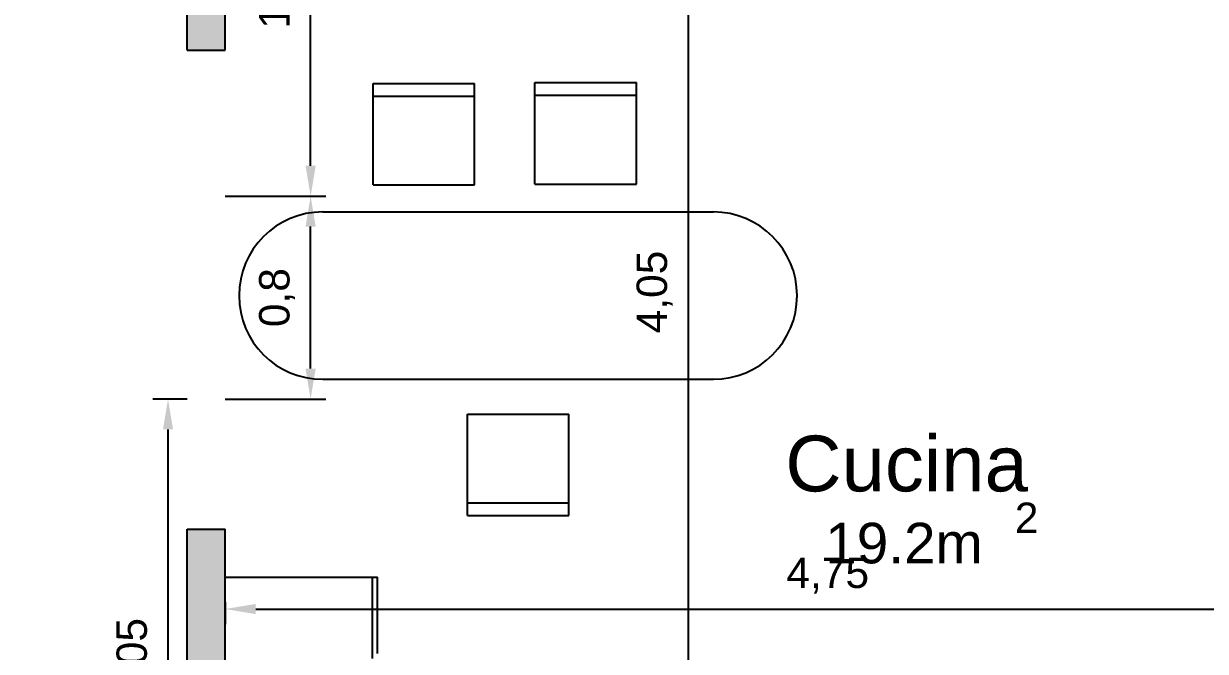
# Model space of a CAD drawing. Header units: millimetres. Extents: x 2491 to 2548.8, y 1338.3 to 1412.1.
# Drawn here: x 2517.858 to 2522.516, y 1398.03 to 1400.506 of the extents above; entities that cross this region are included whole.
import ezdxf

# ---------------------------------------------------------------- set-up
doc = ezdxf.new("R2010")
doc.units = ezdxf.units.MM
doc.header["$PDMODE"] = 35
for name, color, linetype, lineweight in [('ARREDI attrezzature - furniture', 175, 'Continuous', 9), ('MURATURA sezioni - section wall', 7, 'Continuous', 40), ('MURATURE tratteggi - wall hatch', 252, 'Continuous', 18)]:
    doc.layers.add(name, color=color, linetype=linetype, lineweight=lineweight)
for name, color, linetype in [('QUOTE - dimension', 251, 'Continuous'), ('TESTO superfici - surface txt', 2, 'Continuous'), ('TXT AMBIENTI', 252, 'Continuous')]:
    doc.layers.add(name, color=color, linetype=linetype)
doc.styles.get("Standard").update_dxf_attribs({"font": 'arial.ttf'})
doc.dimstyles.new('ISO-25', dxfattribs={"dimtxt": 0.12, "dimasz": 0.12, "dimexe": 0.06, "dimexo": 0, "dimgap": 0.06, "dimtad": 1, "dimtxsty": 'Standard', "dimcen": 0.12, "dimadec": 0, "dimazin": 0, "dimtfac": 1, "dimtmove": 0, "dimatfit": 3, "dimfxl": 0, "dimarcsym": 0})

# ---------------------------------------------------------------- blocks, each defined once
blk = doc.blocks.new('*D31')
at = {"layer": 'DefPoints', "color": 0}
for p in [(2518.4269, 1399.0252), (2518.5024, 1399.0252), (2518.5024, 1396.9722)]:
    blk.add_point(p, dxfattribs=at)
at = {"layer": 'QUOTE - dimension', "color": 0, "lineweight": -2}
for p, q in [((2518.5024, 1399.0252), (2518.3669, 1399.0252)), ((2518.4269, 1397.0922), (2518.4269, 1398.9052)), ((2518.5024, 1396.9722), (2518.3669, 1396.9722))]:
    blk.add_line(p, q, dxfattribs=at)
at = {"layer": 'QUOTE - dimension', "color": 0}
for points in [[(2518.4069, 1398.9052), (2518.4469, 1398.9052), (2518.4269, 1399.0252)], [(2518.4069, 1397.0922), (2518.4469, 1397.0922), (2518.4269, 1396.9722)]]:
    blk.add_solid(points, dxfattribs=at)
at = {"layer": 'QUOTE - dimension', "color": 0, "insert": (2518.2948, 1397.9987), "char_height": 0.12, "attachment_point": 5, "rotation": 90}
blk.add_mtext('2,05', dxfattribs=at)
blk = doc.blocks.new('*D35')
at = {"layer": 'DefPoints', "color": 0}
for p in [(2518.6524, 1399.8252), (2518.989, 1399.8252), (2518.6524, 1399.0252)]:
    blk.add_point(p, dxfattribs=at)
at = {"layer": 'QUOTE - dimension', "color": 0, "lineweight": -2}
for p, q in [((2518.6524, 1399.8252), (2519.049, 1399.8252)), ((2518.989, 1399.1452), (2518.989, 1399.7052)), ((2518.6524, 1399.0252), (2519.049, 1399.0252))]:
    blk.add_line(p, q, dxfattribs=at)
at = {"layer": 'QUOTE - dimension', "color": 0}
for points in [[(2518.969, 1399.7052), (2519.009, 1399.7052), (2518.989, 1399.8252)], [(2518.969, 1399.1452), (2519.009, 1399.1452), (2518.989, 1399.0252)]]:
    blk.add_solid(points, dxfattribs=at)
at = {"layer": 'QUOTE - dimension', "color": 0, "insert": (2518.8569, 1399.4252), "char_height": 0.12, "attachment_point": 5, "rotation": 90}
blk.add_mtext('0,8', dxfattribs=at)
blk = doc.blocks.new('*D36')
at = {"layer": 'DefPoints', "color": 0}
for p in [(2518.6524, 1401.4722), (2518.989, 1401.4722), (2518.6524, 1399.8252)]:
    blk.add_point(p, dxfattribs=at)
at = {"layer": 'QUOTE - dimension', "color": 0, "lineweight": -2}
for p, q in [((2518.6524, 1401.4722), (2519.049, 1401.4722)), ((2518.989, 1399.9452), (2518.989, 1401.3522)), ((2518.6524, 1399.8252), (2519.049, 1399.8252))]:
    blk.add_line(p, q, dxfattribs=at)
at = {"layer": 'QUOTE - dimension', "color": 0}
for points in [[(2518.969, 1401.3522), (2519.009, 1401.3522), (2518.989, 1401.4722)], [(2518.969, 1399.9452), (2519.009, 1399.9452), (2518.989, 1399.8252)]]:
    blk.add_solid(points, dxfattribs=at)
at = {"layer": 'QUOTE - dimension', "color": 0, "insert": (2518.8569, 1400.6487), "char_height": 0.12, "attachment_point": 5, "rotation": 90}
blk.add_mtext('1,65', dxfattribs=at)
blk = doc.blocks.new('*D80')
at = {"layer": 'DefPoints', "color": 0}
for p in [(2520.4524, 1401.4722), (2520.4524, 1397.4222), (2520.4773, 1397.4222)]:
    blk.add_point(p, dxfattribs=at)
at = {"layer": 'QUOTE - dimension', "color": 0, "lineweight": -2}
for p, q in [((2520.4524, 1401.4722), (2520.5373, 1401.4722)), ((2520.4773, 1401.3522), (2520.4773, 1397.5422)), ((2520.4524, 1397.4222), (2520.5373, 1397.4222))]:
    blk.add_line(p, q, dxfattribs=at)
at = {"layer": 'QUOTE - dimension', "color": 0}
for points in [[(2520.4573, 1401.3522), (2520.4973, 1401.3522), (2520.4773, 1401.4722)], [(2520.4573, 1397.5422), (2520.4973, 1397.5422), (2520.4773, 1397.4222)]]:
    blk.add_solid(points, dxfattribs=at)
at = {"layer": 'QUOTE - dimension', "color": 0, "insert": (2520.3451, 1399.4472), "char_height": 0.12, "attachment_point": 5, "rotation": 90}
blk.add_mtext('4,05', dxfattribs=at)
blk = doc.blocks.new('*D98')
at = {"layer": 'DefPoints', "color": 0}
for p in [(2518.6524, 1398.2237), (2523.4024, 1398.2237), (2523.4024, 1398.1972)]:
    blk.add_point(p, dxfattribs=at)
at = {"layer": 'QUOTE - dimension', "color": 0, "lineweight": -2}
for p, q in [((2518.6524, 1398.2237), (2518.6524, 1398.1372)), ((2523.4024, 1398.2237), (2523.4024, 1398.1372)), ((2518.7724, 1398.1972), (2523.2824, 1398.1972))]:
    blk.add_line(p, q, dxfattribs=at)
at = {"layer": 'QUOTE - dimension', "color": 0}
for points in [[(2518.7724, 1398.2172), (2518.7724, 1398.1772), (2518.6524, 1398.1972)], [(2523.2824, 1398.2172), (2523.2824, 1398.1772), (2523.4024, 1398.1972)]]:
    blk.add_solid(points, dxfattribs=at)
at = {"layer": 'QUOTE - dimension', "color": 0, "insert": (2521.0274, 1398.329), "char_height": 0.12, "attachment_point": 5}
blk.add_mtext('4,75', dxfattribs=at)

msp = doc.modelspace()

# ---------------------------------------------------------------- hatches: boundary and pattern name
at = {"layer": 'MURATURE tratteggi - wall hatch'}
h = msp.add_hatch(color=256, dxfattribs=at)
h.dxf.hatch_style = 1
h.paths.add_polyline_path([(2515.2024, 1401.7722), (2513.7024, 1401.7722), (2513.7024, 1399.9722), (2514.0024, 1399.9722), (2514.0024, 1401.4722), (2515.2024, 1401.4722)])
h.paths.add_polyline_path([(2514.0024, 1398.4722), (2513.7024, 1398.4722), (2513.7024, 1394.8222), (2514.0024, 1394.8222)])
h.paths.add_polyline_path([(2518.8024, 1392.7722), (2519.6524, 1392.7722), (2519.6524, 1393.0722), (2518.6524, 1393.0722), (2518.6524, 1393.3412), (2518.5024, 1393.3412), (2518.5024, 1393.0722), (2518.5024, 1392.0722), (2514.0024, 1392.0722), (2514.0024, 1392.9222), (2513.7024, 1392.9222), (2513.7024, 1391.7722), (2518.8024, 1391.7722)])
h.paths.add_polyline_path([(2521.5024, 1393.0722), (2520.6524, 1393.0722), (2520.6524, 1392.7722), (2521.2024, 1392.7722), (2521.2024, 1392.7222), (2521.5024, 1392.7222)])
h.paths.add_polyline_path([(2521.6524, 1392.0722), (2521.5024, 1392.0722), (2521.5024, 1392.1222), (2521.2024, 1392.1222), (2521.2024, 1391.7722), (2521.6524, 1391.7722)])
h.paths.add_polyline_path([(2526.7024, 1396.4722), (2526.4024, 1396.4722), (2526.4024, 1395.2722), (2523.5524, 1395.2722), (2523.5524, 1395.6222), (2523.5374, 1395.6222), (2523.4024, 1395.6222), (2523.4024, 1395.2722), (2522.5424, 1395.2722), (2522.5424, 1395.1222), (2526.4024, 1395.1222), (2526.4024, 1392.0722), (2525.1524, 1392.0722), (2525.1524, 1391.7722), (2526.7024, 1391.7722)])
h.paths.add_polyline_path([(2526.7024, 1401.7722), (2525.8024, 1401.7722), (2525.8024, 1401.4722), (2526.4024, 1401.4722), (2526.4024, 1399.1222), (2523.5524, 1399.1222), (2523.5524, 1399.3222), (2523.4024, 1399.3222), (2523.4024, 1398.9722), (2523.4024, 1397.4222), (2522.7024, 1397.4222), (2522.7024, 1397.2722), (2523.4024, 1397.2722), (2523.4024, 1396.5222), (2523.4174, 1396.5222), (2523.5524, 1396.5222), (2523.5524, 1398.9722), (2526.4024, 1398.9722), (2526.4024, 1397.9722), (2526.7024, 1397.9722)])
h.paths.add_polyline_path([(2524.1524, 1401.7722), (2523.2524, 1401.7722), (2523.2524, 1401.4722), (2523.4024, 1401.4722), (2523.4024, 1400.2222), (2523.5524, 1400.2222), (2523.5524, 1401.4722), (2524.1524, 1401.4722)], flags=17)
h.paths.add_polyline_path([(2522.3524, 1401.7722), (2521.4524, 1401.7722), (2521.4524, 1401.4722), (2522.3524, 1401.4722)])
h.paths.add_polyline_path([(2520.4524, 1401.7722), (2520.0524, 1401.7722), (2520.0524, 1401.4722), (2520.4524, 1401.4722)])
h.paths.add_polyline_path([(2518.6524, 1398.5119), (2518.5024, 1398.5119), (2518.5024, 1394.9412), (2518.6524, 1394.9412), (2518.6524, 1397.2722), (2521.6224, 1397.2722), (2521.6224, 1397.4222), (2518.6524, 1397.4222)])
h.paths.add_polyline_path([(2518.5024, 1400.4012), (2518.6524, 1400.4012), (2518.6524, 1401.4722), (2519.0524, 1401.4722), (2519.0524, 1401.7722), (2517.3024, 1401.7722), (2517.3024, 1401.4722), (2518.5024, 1401.4722)])

# ---------------------------------------------------------------- linework, layer by layer
at = {"layer": 'ARREDI attrezzature - furniture', "linetype": 'Continuous', "lineweight": -3}
for p, q in [((2519.873, 1400.2731), (2520.273, 1400.2731)), ((2519.873, 1399.8731), (2519.873, 1400.2731)), ((2520.273, 1399.8731), (2520.273, 1400.2731)), ((2519.2353, 1400.27), (2519.6353, 1400.27)), ((2519.2353, 1399.87), (2519.2353, 1400.27)), ((2519.6353, 1399.87), (2519.6353, 1400.27)), ((2519.2353, 1400.22), (2519.6353, 1400.22)), ((2519.873, 1400.2231), (2520.273, 1400.2231)), ((2519.2353, 1399.87), (2519.6353, 1399.87)), ((2519.873, 1399.8731), (2520.273, 1399.8731)), ((2519.0368, 1399.763), (2520.5767, 1399.763)), ((2519.0368, 1399.103), (2520.5767, 1399.103)), ((2519.6075, 1398.9661), (2520.0075, 1398.9661)), ((2519.6075, 1398.5661), (2519.6075, 1398.9661)), ((2520.0075, 1398.5661), (2520.0075, 1398.9661)), ((2519.6075, 1398.6161), (2520.0075, 1398.6161)), ((2519.6075, 1398.5661), (2520.0075, 1398.5661)), ((2518.6524, 1398.3222), (2519.2524, 1398.3222)), ((2519.2324, 1398.0022), (2519.2324, 1398.3222)), ((2519.2524, 1398.0222), (2519.2524, 1398.3222))]:
    msp.add_line(p, q, dxfattribs=at)
for centre, start, end in [((2519.0368, 1399.433), 90, 270), ((2520.5767, 1399.433), 270, 90)]:
    msp.add_arc(centre, 0.33, start, end, dxfattribs=at)
at = {"layer": 'MURATURA sezioni - section wall', "linetype": 'Continuous', "lineweight": -3}
for p, q in [((2518.5024, 1400.4012), (2518.5024, 1401.4722)), ((2518.6524, 1400.4012), (2518.6524, 1401.4722)), ((2518.5024, 1400.4012), (2518.6524, 1400.4012)), ((2518.5024, 1397.2722), (2518.5024, 1398.5119)), ((2518.5024, 1398.5119), (2518.6524, 1398.5119)), ((2518.6524, 1397.4222), (2518.6524, 1398.5119))]:
    msp.add_line(p, q, dxfattribs=at)

# ---------------------------------------------------------------- texts
at = {"layer": 'TESTO superfici - surface txt', "lineweight": 5}
for s, height, p in [('2', 0.12, (2521.7648, 1398.4969)), ('19.2m', 0.16, (2521.0175, 1398.3773))]:
    msp.add_text(s, height=height, dxfattribs=at).set_placement(p)
at = {"layer": 'TXT AMBIENTI', "lineweight": 5}
msp.add_text('Cucina', height=0.22, dxfattribs=at).set_placement((2520.86, 1398.661))

# ---------------------------------------------------------------- dimensions: what is measured, and where the dimension line sits
at = {"layer": 'QUOTE - dimension'}
for base, p1, p2, picture, middle in [((2518.989, 1401.4722), (2518.6524, 1399.8252), (2518.6524, 1401.4722), '*D36', (2518.8569, 1400.6487)), ((2520.4773, 1397.4222), (2520.4524, 1401.4722), (2520.4524, 1397.4222), '*D80', (2520.3451, 1399.4472)), ((2518.989, 1399.8252), (2518.6524, 1399.0252), (2518.6524, 1399.8252), '*D35', (2518.8569, 1399.4252)), ((2518.4269, 1399.0252), (2518.5024, 1396.9722), (2518.5024, 1399.0252), '*D31', (2518.2948, 1397.9987))]:
    dim = msp.add_linear_dim(base=base, p1=p1, p2=p2, angle=90, dimstyle='ISO-25', dxfattribs=at)
    dim.commit()
    dim.dimension.update_dxf_attribs({"geometry": picture, "text_midpoint": middle})
dim = msp.add_linear_dim(base=(2523.4024, 1398.1972), p1=(2518.6524, 1398.2237), p2=(2523.4024, 1398.2237), dimstyle='ISO-25', dxfattribs=at)
dim.commit()
dim.dimension.update_dxf_attribs({"geometry": '*D98', "text_midpoint": (2521.0274, 1398.329)})

doc.saveas('drawing.dxf')
